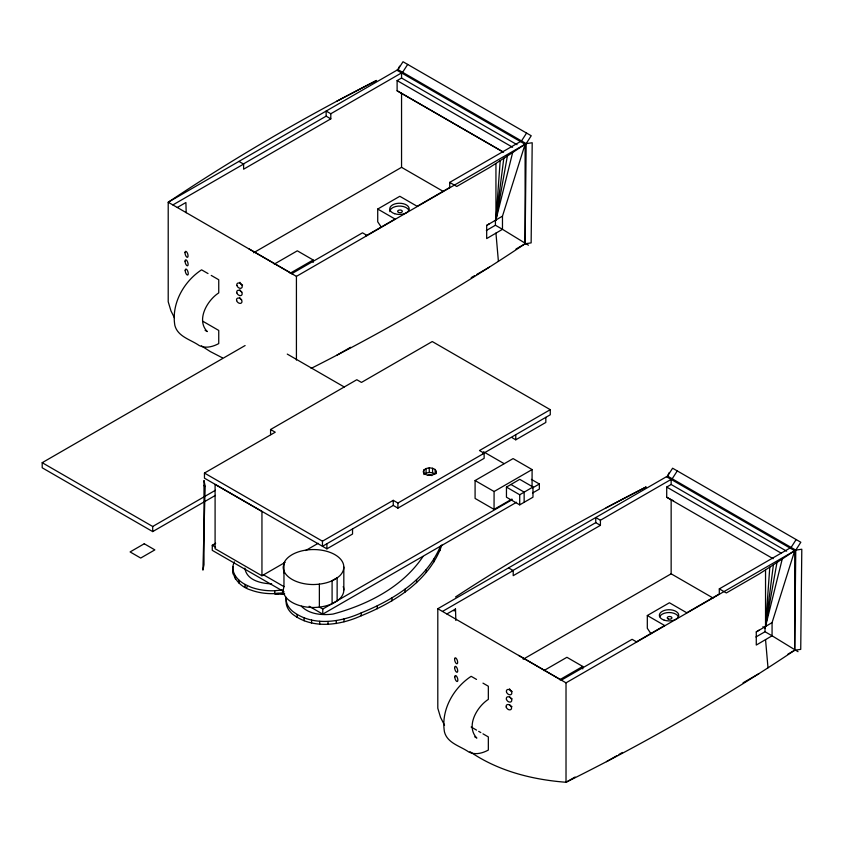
<?xml version="1.0" encoding="UTF-8"?>
<svg xmlns="http://www.w3.org/2000/svg" width="844" height="844" viewBox="0 0 844 844"><rect width="100%" height="100%" fill="white"/><g stroke="black" fill="none" stroke-linecap="round" stroke-linejoin="round"><path stroke-width="1.27" d="M494.056 509.396L494.088 491.514L532.1 469.57L513.099 458.598L475.088 480.542L475.088 498.435L494.056 509.396L511.949 499.068M532.068 486.165L532.1 469.57M311.119 368.406C384.832 331.164 456.488 289.766 525.105 243.768L526.171 143.628L531.224 135.757L403.01 61.739L397.946 69.609L168.209 202.243L168.209 301.751L170.963 310.919L174.381 317.65M469.971 751.666C498.108 771.057 532.3 779.687 566.018 782.261C644.9 743.089 721.536 699.307 794.7 650.249L795.765 550.119L800.819 542.249L672.605 468.22L667.541 476.09L437.804 608.724L437.804 708.243L440.557 717.411L444.545 725.26M205.187 486.313L202.908 570.122L203.995 564.71L203.995 480.5L205.187 486.313L203.72 485.458M512.656 152.49L495.945 219.925L500.197 160.634M782.251 558.981L765.54 626.406L769.791 567.115M495.945 163.831L495.945 219.925L503.794 158.313M765.54 570.312L765.54 626.406L773.389 564.794M495.945 219.925L507.381 155.992L525.105 144.24L396.891 70.221M765.54 626.406L776.976 562.473L794.7 550.731L666.486 476.702M283.964 563.665L283.964 586.633L283.194 590.009A30.321 17.502 0 0 0 313.514 607.511C322.841 607.279 332.652 605.19 339.763 598.765A30.321 17.502 0 0 0 343.244 586.591M284.586 594.187L274.754 593.617A39.383 22.735 0 0 1 250.858 590.04C239.042 586.654 228.597 574.236 234.337 561.819M528.439 245.203L502.475 229.315L502.475 216.148L525.105 144.24L525.105 243.768L516 249.022M798.034 651.684L772.07 635.796L772.07 622.629L794.7 550.731L794.7 650.249L787.874 654.195M423.867 469.96L423.234 471.88L424.342 473.716C427.613 476.121 432.539 475.837 435.599 473.241L436.232 471.332L435.124 469.486C431.78 467.291 426.948 467.27 423.867 469.96L423.867 473.41M441.866 544.971C429.533 580.661 394.559 602.268 361.211 615.772C339.879 625.446 312.101 629.424 292.393 614.021A39.383 22.735 0 0 1 286.19 600.221L286.19 597.33A39.383 22.735 0 0 0 292.393 611.13C312.101 626.533 339.879 622.555 361.211 612.881C393.642 599.778 426.98 579.227 440.726 545.498M399.56 66.18L397.946 69.609L526.171 143.628L532.205 142.752L531.14 242.893L525.105 243.768M669.165 472.661L667.541 476.09L791.102 547.429L795.765 550.119L801.8 549.233L800.734 649.374L794.7 650.249M407.673 64.429L402.609 72.299L330.806 113.75L326.143 111.06L326.143 116.166L243.483 163.894M526.561 133.078L521.508 140.937L449.704 182.399L449.704 187.495L417.158 206.295L399.813 196.283L377.722 209.038L377.722 221.803L381.33 227.194M677.268 470.91L672.204 478.78L600.411 520.231L595.748 517.541L595.748 522.647L511.939 571.029M796.156 539.559L791.102 547.429L719.299 588.88L719.299 593.976L686.752 612.776L669.419 602.764L647.316 615.519L647.316 628.284L650.924 633.675M454.072 611.056L455.507 608.999L455.834 620.477M422.981 556.544C402.525 587.097 367.636 604.715 333.011 614.063C322.218 615.434 309.421 614.432 301.392 606.266M423.867 474.56C426.948 471.87 431.78 471.88 435.124 474.085L435.124 469.486M507.381 155.992L489.414 167.608L456.752 186.461L449.704 182.399M455.528 596.982C516.961 556.808 580.746 520.263 646.145 486.935L606.129 507.824M776.976 562.473L759.009 574.089L726.346 592.952L719.299 588.88M486.334 230.496L495.428 225.253L502.475 229.315L486.682 238.578L486.682 225.411L489.414 223.692M755.929 636.988L765.023 631.734L772.07 635.796L756.277 645.059L756.277 631.903L759.009 630.173M506.453 487.104L519.725 479.339L532.975 486.999L532.975 497.2L519.714 504.86L506.453 497.211L506.453 487.104L519.714 494.763L519.714 504.86M519.714 494.763L532.975 486.999M336.534 101.343L376.551 80.454C304.842 116.999 235.065 157.406 168.209 202.243L172.872 204.934L243.61 164.095L243.61 169.201L330.806 118.856L330.806 113.75M177.314 207.476L185.902 202.518L186.197 212.72M503.551 152.237L397.113 90.783L397.113 80.581L401.554 78.017L517.045 144.693M253.58 252.767L401.554 167.334L443.448 191.525M274.268 264.119L297.32 250.816L313.156 259.973L313.156 262.431M290.114 273.266L313.156 259.973M172.872 204.934L291.76 273.678L362.498 232.828L367.161 235.529M365.874 235.898L395.055 219.05L377.722 209.038M526.171 143.628L296.423 276.368L296.423 360.082M215.399 495.396L152.701 531.593L42.2 467.787L42.2 462.691L245.108 345.544M486.682 225.411L502.475 216.148M336.883 355.187L350.545 347.306M471.205 277.644L474.613 275.671M476.892 274.363L489.414 267.126M270.576 434.607L270.576 429.512L356.812 379.726L361.475 382.416L432.255 341.546L550.267 409.678L550.267 414.784L482.884 453.692M352.539 528.935L352.539 534.041L326.902 548.843L204.459 478.168L204.459 473.062L275.239 432.202L270.576 429.512M42.2 462.691L152.701 526.487L215.399 490.29M284.038 591.781L212.266 550.341L212.266 545.245L215.684 543.262M261.946 575.766L261.946 511.453L215.093 484.403L215.093 548.716L261.946 575.766L285.166 562.357M305.655 550.531L318.177 543.304M322.461 541.194L393.251 500.334L397.914 503.024L484.139 453.239L484.139 458.345L397.914 508.13L393.251 505.429L322.461 546.3L322.461 541.194L204.459 473.062M550.267 409.678L479.476 450.548L484.139 453.239M512.234 437.762L515.768 439.808L545.825 422.443L545.825 417.347M319.37 584.101L319.37 607.068L322.767 609.041L512.086 499.732M532.532 487.927L539.348 483.992L539.348 489.098L532.511 493.044M309.104 606.245L322.767 614.137L516.549 502.264M437.804 608.724L442.467 611.425L513.205 570.576L513.205 575.682L600.411 525.337L600.411 520.231M446.909 613.957L455.507 608.999M773.146 558.717L666.707 497.264L666.707 487.062L671.149 484.498L786.64 551.174M523.174 659.248L671.149 573.814L713.043 598.006M543.874 670.6L566.915 657.297L582.75 666.454L582.75 668.912M559.709 679.747L582.75 666.454M635.469 642.379L664.65 625.531L647.316 615.519M575.123 777.007L566.018 782.261L566.018 682.849L795.765 550.119M772.07 622.629L756.277 631.903M606.477 761.668L616.732 755.76M619 754.441L622.418 752.468M743.068 682.817L759.009 673.607M247.45 586.928L245.003 587.308L245.003 584.417C238.504 580.82 232.29 574.564 232.912 566.577M245.003 584.417L250.858 587.15A39.383 22.735 0 0 0 274.754 590.737L281.812 590.03M278.499 593.459L274.754 593.617L274.5 592.731M284.586 593.691L274.754 593.617L274.754 590.737M278.499 593.659L274.754 593.617L282.983 592.804L282.983 589.914M271.652 583.826C261.25 583.605 246.532 580.282 244.865 568.139M666.707 497.264L673.544 500.84M222.426 357.835L210.219 351.526L201.473 345.892M397.113 90.783L502.328 151.509M397.113 80.581L512.603 147.257M326.143 116.166L330.806 118.856M238.947 161.404L243.61 164.095M666.707 487.062L781.069 553.084M249.043 248.896L292.836 274.173M291.76 273.678L296.423 276.368M208.014 273.551L201.568 269.837C183.739 281.548 171.153 303.829 174.866 325.436C177.799 336.788 190.723 339.552 199.195 345.523C205.577 348.72 212.783 346.8 218.744 343.592L218.744 330.437L202.644 321.142M211.232 275.418L218.744 279.754L218.744 292.9C207.244 300.295 195.924 319.939 207.255 331.576L205.103 330.342M483.528 451.772L504.037 463.609M531.382 479.392L539.348 483.992M595.748 522.647L600.411 525.337M762.86 626.765L765.128 628.073M287.266 354.09L344.225 386.974M510.884 484.445L524.145 492.105L524.145 502.307M475.088 480.542L494.088 491.514M508.542 567.885L513.205 570.576M636.766 642.01L632.103 639.319L561.355 680.159L442.467 611.425M518.638 655.377L566.018 682.849M476.533 679.42L471.163 676.318C453.333 688.029 440.747 710.31 444.461 731.917C447.394 743.269 460.318 746.043 468.789 752.004C475.172 755.201 482.378 753.281 488.338 750.073L488.338 736.917L482.968 733.826M482.968 683.134L488.338 686.235L488.338 699.381C476.839 706.787 465.519 726.42 476.849 738.057L474.697 736.823M212.266 545.245L215.589 547.155M263.539 574.838L283.964 586.633M471.163 727.011L476.533 730.102M478.675 731.347L480.827 732.581M765.54 639.573L767.998 667.804M495.945 233.092L498.403 261.323M765.023 626.47L765.023 631.734M671.149 479.392L671.149 484.498M671.149 499.806L671.149 573.814M515.768 434.702L515.768 439.808M495.428 219.978L495.428 225.253M439.956 547.777L439.956 550.668M436.232 471.332L436.232 473.621M434.111 558.876L434.111 561.756M432.571 468.22L432.571 472.809M429.258 467.85L429.258 472.44M426.294 569.552L426.294 572.443M426.072 468.494L426.072 473.083M416.577 579.701L416.577 582.592M405.078 589.207L405.078 592.098M401.554 72.911L401.554 78.017M401.554 93.325L401.554 167.334M397.914 503.024L397.914 508.13M393.251 500.334L393.251 505.429M391.911 597.974L391.911 600.865M377.247 605.886L377.247 608.777M361.211 612.881L361.211 615.772M344.004 618.863L344.004 621.754M343.824 567.041L343.824 590.009M337.136 600.738L337.136 577.771L332.093 580.683L332.093 603.65M336.26 620.667L336.26 623.558M328.031 621.49L328.031 624.381M326.902 543.736L326.902 548.843M322.767 609.041L322.767 614.137M319.686 621.289L319.686 624.18M311.594 620.076L311.594 622.967M304.135 617.913L304.135 620.794M297.12 614.516L297.12 617.397M239.116 580.366L239.116 583.257M235.36 576.062L235.36 578.952M233.26 571.399L233.26 574.279M152.701 526.487L152.701 531.593M241.69 299.842A3.123 2.226 44 0 1 239.685 297.457M241.89 292.098A3.123 2.226 44 0 1 239.886 289.714M242.566 285.04A3.123 2.226 44 0 1 239.928 282.297M389.78 211.654A9.695 5.591 0 0 1 398.21 206.105A9.695 5.591 0 0 1 408.834 210.198M511.991 706.618A3.123 2.226 44 0 1 509.576 704.645M512.192 698.864A3.123 2.226 44 0 1 509.776 696.901M512.16 691.521A3.123 2.226 44 0 1 509.523 688.778M659.702 616.679A9.695 5.591 0 0 1 669.07 612.533A9.695 5.591 0 0 1 678.428 616.679M284.017 572.897A3.439 1.983 0 0 1 284.111 571.377M427.813 475.425A2.342 1.35 0 0 1 431.854 475.636M284.228 562.515L283.194 567.041A30.321 17.502 0 0 0 313.514 584.544C322.841 584.312 332.652 582.223 339.763 575.798A30.321 17.502 0 0 0 325.109 550.879A30.321 17.502 0 0 0 284.228 562.515M144.25 543.768L130.103 551.934L140.705 558.053L154.853 549.887L144.25 543.768M185.005 252.578A3.123 1.245 72.1 0 0 187.199 257.304A3.123 1.245 72.1 0 0 187.379 253.073A3.123 1.245 72.1 0 0 185.005 252.578M185.068 261.239A3.123 1.245 72.1 0 0 187.347 265.807A3.123 1.245 72.1 0 0 187.347 261.387A3.123 1.245 72.1 0 0 185.068 261.239M185.205 270.47A3.123 1.245 72.1 0 0 187.495 275.049A3.123 1.245 72.1 0 0 187.495 270.629A3.123 1.245 72.1 0 0 185.205 270.47M236.879 285.451A3.123 2.226 44 0 0 241.447 288.068A3.123 2.226 44 0 0 240.223 283.405A3.123 2.226 44 0 0 236.879 285.451M236.837 292.868A3.123 2.226 44 0 0 241.447 295.326A3.123 2.226 44 0 0 240.044 290.652A3.123 2.226 44 0 0 236.837 292.868M236.636 300.612A3.123 2.226 44 0 0 241.247 303.08A3.123 2.226 44 0 0 239.854 298.407A3.123 2.226 44 0 0 236.636 300.612M394.623 213.69A9.695 5.591 0 0 0 409.161 208.837A9.695 5.591 0 0 0 394.623 203.995A9.695 5.591 0 0 0 394.623 213.69M398.653 212.477A2.342 1.35 0 0 0 402.324 211.475A2.342 1.35 0 0 0 398.98 210.145A2.342 1.35 0 0 0 398.653 212.477M454.599 659.058A3.123 1.245 72.1 0 0 456.794 663.785A3.123 1.245 72.1 0 0 456.973 659.554A3.123 1.245 72.1 0 0 454.599 659.058M454.663 667.72A3.123 1.245 72.1 0 0 456.942 672.288A3.123 1.245 72.1 0 0 456.942 667.868A3.123 1.245 72.1 0 0 454.663 667.72M454.8 676.951A3.123 1.245 72.1 0 0 457.089 681.53A3.123 1.245 72.1 0 0 457.089 677.11A3.123 1.245 72.1 0 0 454.8 676.951M506.474 691.932A3.123 2.226 44 0 0 511.042 694.549A3.123 2.226 44 0 0 509.818 689.886A3.123 2.226 44 0 0 506.474 691.932M506.432 699.349A3.123 2.226 44 0 0 511.042 701.807A3.123 2.226 44 0 0 509.639 697.133A3.123 2.226 44 0 0 506.432 699.349M506.231 707.093A3.123 2.226 44 0 0 510.842 709.561A3.123 2.226 44 0 0 509.449 704.888A3.123 2.226 44 0 0 506.231 707.093M664.217 620.171A9.695 5.591 0 0 0 678.755 615.329A9.695 5.591 0 0 0 664.217 610.476A9.695 5.591 0 0 0 664.217 620.171M668.248 618.958A2.342 1.35 0 0 0 671.919 617.956A2.342 1.35 0 0 0 668.575 616.626A2.342 1.35 0 0 0 668.248 618.958"/></g></svg>
